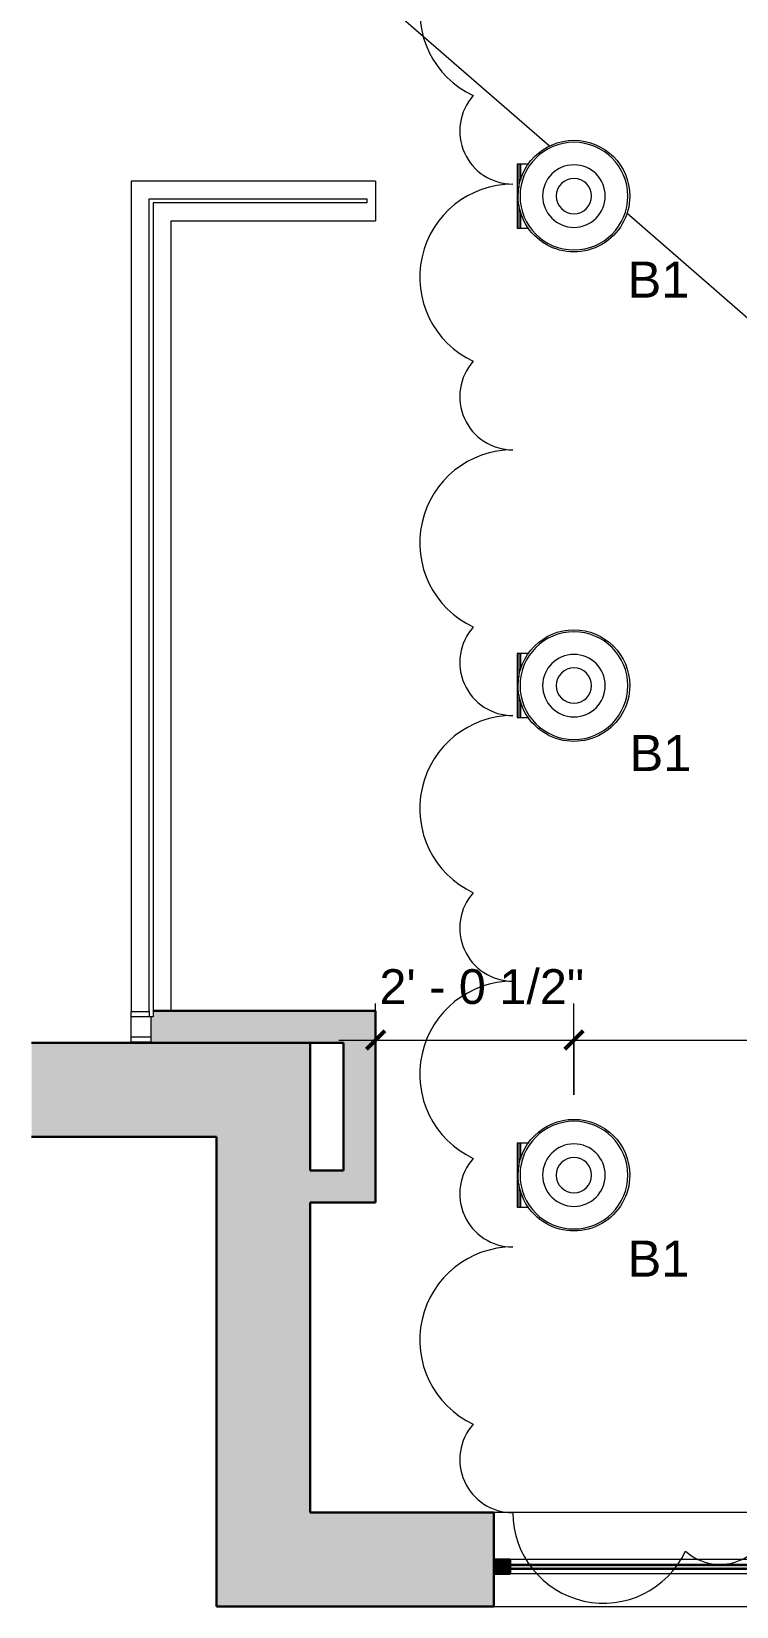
# Model space of a CAD drawing. Header units: inches. Extents: x 4387 to 7158, y 1246 to 2590.
# Drawn here: x 6857.1 to 6943.4, y 1283.3 to 1476.3 of the extents above; entities that cross this region are included whole.
import ezdxf

# ---------------------------------------------------------------- set-up
doc = ezdxf.new("R2010")
doc.units = ezdxf.units.IN
doc.header["$MEASUREMENT"] = 0
for name, color, linetype, lineweight in [('A-ANNO-DIMS', 211, 'Continuous', 9), ('A-ANNO-DIMS-48', 211, 'Continuous', 9), ('A-FLOR', 192, 'Continuous', 13), ('A-GENM', 13, 'Continuous', 9), ('A-GLAZ-CURT', 52, 'Continuous', 13), ('A-GLAZ-CWMG', 51, 'Continuous', 13), ('A-WALL', 113, 'Continuous', 13), ('A-WALL-PATT', 111, 'Continuous', 13), ('E-LITE-EQPM', 33, 'Continuous', 9), ('E-LITE-EQPM-IDEN', 33, 'Continuous', 9), ('G-ANNO-REVC', 71, 'Continuous', 9), ('I-WALL', 2, 'Continuous', 13)]:
    doc.layers.add(name, color=color, linetype=linetype, lineweight=lineweight)
doc.styles.add('Arial_1', font='arial.ttf', dxfattribs={"height": 4.425898})
doc.styles.add('Swis721 Lt BT_2', font='swissl.ttf', dxfattribs={"height": 4.257319})
doc.dimstyles.new('OTJ_-_3_32__Linear__1_2__Tolerance_1', dxfattribs={"dimscale": 12, "dimtxt": 4.5, "dimasz": 0.1875, "dimexe": 0.375, "dimexo": 0.25, "dimgap": 0.25, "dimtad": 1, "dimdec": 1, "dimrnd": 0.5, "dimzin": 3, "dimdsep": 46, "dimlunit": 4, "dimtxsty": 'Swis721 Lt BT_2', "dimblk1": 'OBLIQUE', "dimblk2": 'OBLIQUE', "dimsah": 1, "dimcen": 0.09, "dimdle": 0.375, "dimazin": 0, "dimtfac": 1, "dimtdec": 4, "dimtix": 1, "dimtmove": 0, "dimatfit": 3, "dimfxl": 1, "dimtvp": 1, "dimfrac": 2, "dimtolj": 1, "dimtzin": 0, "dimarcsym": 2})
doc.dimstyles.new('OTJ_-_3_32__Linear__1_2__Tolerance_3', dxfattribs={"dimscale": 12, "dimtxt": 4.5, "dimasz": 0.1875, "dimexe": 0.375, "dimexo": 0.25, "dimgap": 0.25, "dimtad": 1, "dimdec": 1, "dimrnd": 0.5, "dimzin": 3, "dimdsep": 46, "dimlunit": 4, "dimtxsty": 'Swis721 Lt BT_2', "dimblk1": 'OBLIQUE', "dimblk2": 'OBLIQUE', "dimsah": 1, "dimcen": 0.09, "dimdle": 0.375, "dimazin": 0, "dimtfac": 1, "dimtdec": 4, "dimtix": 1, "dimtmove": 0, "dimatfit": 3, "dimfxl": 1, "dimtvp": 1, "dimfrac": 2, "dimtolj": 1, "dimtzin": 0, "dimarcsym": 2})

# ---------------------------------------------------------------- blocks, each defined once
blk = doc.blocks.new('Rectangular Mullion - 3_ x 1 3_4_-4402381-3 - ENLARGED PLAN _ LOUNGE 1025')
at = {"layer": 'A-GLAZ-CWMG', "color": 215, "lineweight": 18}
for p, q in [((6064.46, 1289.03), (6032.46, 1289.03)), ((6064.46, 1287.28), (6032.46, 1287.28))]:
    blk.add_line(p, q, dxfattribs=at)
blk = doc.blocks.new('System Panel - Glazed-4406290-3 - ENLARGED PLAN _ LOUNGE 1025')
at = {"layer": 'A-GLAZ-CURT', "lineweight": 18}
blk.add_hatch(color=50, dxfattribs=at).paths.add_polyline_path([(16, 0.25), (-16, 0.25), (-16, -0.25), (16, -0.25)], flags=0)
at = {"layer": 'A-GLAZ-CURT', "color": 135, "lineweight": 30}
for p, q in [((-16, -0.25), (-16, 0.25)), ((-16, 0.25), (16, 0.25)), ((16, 0.25), (16, -0.25)), ((16, -0.25), (-16, -0.25))]:
    blk.add_line(p, q, dxfattribs=at)
blk = doc.blocks.new('Rectangular Mullion - 2_ x 1 3_4_-4406291-3 - ENLARGED PLAN _ LOUNGE 1025')
at = {"layer": 'A-GLAZ-CWMG', "lineweight": 18}
blk.add_hatch(color=50, dxfattribs=at).paths.add_polyline_path([(0, -0.88), (-2, -0.88), (-2, 0.88), (0, 0.88), (0, -0.25)], flags=0)
at = {"layer": 'A-GLAZ-CWMG', "color": 135, "lineweight": 30}
for p, q in [((0, 0.88), (-2, 0.88)), ((-2, 0.88), (-2, -0.88)), ((0, -0.88), (0, 0.88)), ((-2, -0.88), (0, -0.88))]:
    blk.add_line(p, q, dxfattribs=at)
blk = doc.blocks.new('L-Surface Mounted Downlight - B - DOWNLIGHT_ SURFACE MOUNTED-5054385-3 - ENLARGED PLAN _ LOUNGE 1025')
at = {"layer": 'A-GENM'}
for p, q in [((-6.96, 3.92), (-5.54, 3.92)), ((-6.96, -3.92), (-6.96, 3.92)), ((-6.7, 3.92), (-6.7, 1.07)), ((-6.54, 1.94), (-6.54, 3.92)), ((-6.7, -1.07), (-6.7, -3.92)), ((-6.54, -3.92), (-6.54, -1.94)), ((-5.54, -3.92), (-6.96, -3.92))]:
    blk.add_line(p, q, dxfattribs=at)
at = {"layer": 'E-LITE-EQPM'}
for radius in [6.6, 3.83, 2.17]:
    blk.add_circle((0, 0), radius, dxfattribs=at)
for start, end in [(360, 180), (180, 360)]:
    blk.add_arc((0, 0), 6.84, start, end, dxfattribs=at)
blk = doc.blocks.new('DIMBLOCK7-3 - ENLARGED PLAN _ LOUNGE 1025')
at = {"layer": 'A-ANNO-DIMS-48'}
for p, q in [((6923.49, 1346), (6923.49, 1357.2)), ((6983.45, 1346), (6983.45, 1357.2)), ((6918.99, 1352.7), (6983.45, 1352.7)), ((6923.49, 1352.7), (6923.49, 1346)), ((6983.45, 1352.7), (6983.45, 1346))]:
    blk.add_line(p, q, dxfattribs=at)
at = {"layer": 'A-ANNO-DIMS-48', "lineweight": 50}
for p, q in [((6923.49, 1352.7), (6924.62, 1353.83)), ((6983.45, 1352.7), (6984.57, 1353.83)), ((6923.49, 1352.7), (6922.37, 1351.58)), ((6983.45, 1352.7), (6982.32, 1351.58))]:
    blk.add_line(p, q, dxfattribs=at)
at = {"layer": 'A-ANNO-DIMS-48', "color": 0, "insert": (6946.58, 1361.39), "char_height": 4.257, "width": 16.5429, "attachment_point": 1, "line_spacing_factor": 1.00667, "style": 'Swis721 Lt BT_2'}
blk.add_mtext('5\' - 0"', dxfattribs=at)
blk = doc.blocks.new('_Oblique')
at = {"color": 0, "linetype": 'ByBlock', "lineweight": -2}
blk.add_line((-0.5, -0.5), (0.5, 0.5), dxfattribs=at)
blk = doc.blocks.new('DIMBLOCK10-3 - ENLARGED PLAN _ LOUNGE 1025')
at = {"layer": 'A-ANNO-DIMS-48'}
for p, q in [((6899.2, 1351.29), (6899.2, 1357.2)), ((6923.49, 1346), (6923.49, 1357.2)), ((6894.7, 1352.7), (6927.99, 1352.7)), ((6899.2, 1352.7), (6899.2, 1351.29)), ((6923.49, 1352.7), (6923.49, 1346))]:
    blk.add_line(p, q, dxfattribs=at)
at = {"layer": 'A-ANNO-DIMS-48', "lineweight": 50}
for p, q in [((6899.2, 1352.7), (6900.32, 1353.83)), ((6923.49, 1352.7), (6924.62, 1353.83)), ((6899.2, 1352.7), (6898.07, 1351.58)), ((6923.49, 1352.7), (6922.37, 1351.58))]:
    blk.add_line(p, q, dxfattribs=at)
at = {"layer": 'A-ANNO-DIMS-48', "color": 0, "insert": (6899.67, 1361.39), "char_height": 4.2573, "width": 28.0286, "attachment_point": 1, "line_spacing_factor": 1.00667, "style": 'Swis721 Lt BT_2'}
blk.add_mtext('2\' - 0 1/2"', dxfattribs=at)
blk = doc.blocks.new('Family - ___-6309943-3 - ENLARGED PLAN _ LOUNGE 1025')
at = {"layer": 'G-ANNO-REVC'}
for centre, radius, start, end in [((6032.77, 1478.78), 11.4, 90, 244.7912), ((6032.77, 1464.13), 6.51, 138.1897, 270), ((6032.77, 1446.22), 11.4, 90, 244.7912), ((6032.77, 1431.56), 6.51, 138.1897, 270), ((6032.77, 1413.65), 11.4, 90, 244.7912), ((6032.77, 1398.99), 6.51, 138.1897, 270), ((6032.77, 1381.08), 11.4, 90, 244.7912), ((6032.77, 1366.43), 6.51, 138.1897, 270), ((6032.77, 1348.52), 11.4, 90, 244.7912), ((6032.77, 1333.86), 6.51, 138.1897, 270), ((6032.77, 1315.95), 11.4, 90, 244.7912), ((6032.77, 1301.29), 6.51, 138.1897, 270), ((6043.87, 1294.78), 11.1, 180, 334.7912), ((6058.14, 1294.78), 6.34, 228.1897, 0)]:
    blk.add_arc(centre, radius, start, end, dxfattribs=at)

msp = doc.modelspace()

# ---------------------------------------------------------------- hatches: boundary and pattern name
at = {"layer": 'A-WALL-PATT', "lineweight": 9}
for points in [[(6895.27, 1352.35), (6895.27, 1356.28), (6871.95, 1356.28), (6871.95, 1355.56), (6871.7, 1355.55), (6871.7, 1352.36), (6891.29, 1352.35)], [(6895.27, 1336.71), (6899.2, 1336.71), (6899.2, 1356.28), (6895.27, 1356.28), (6895.27, 1340.86)], [(6879.7, 1340.86), (6879.7, 1352.36), (6857.06, 1352.36), (6857.06, 1340.86)], [(6891.2, 1294.78), (6891.2, 1352.36), (6879.7, 1352.36), (6879.7, 1294.78)], [(6895.27, 1332.78), (6899.2, 1332.78), (6899.2, 1336.71), (6891.2, 1336.71), (6891.2, 1332.78)]]:
    msp.add_hatch(color=7, dxfattribs=at).paths.add_polyline_path(points, flags=0)
h = msp.add_hatch(color=7, dxfattribs=at)
h.paths.add_polyline_path([(7129.2, 1283.28), (7146.7, 1283.28), (7146.7, 1294.78), (7124.7, 1294.78), (7124.7, 1283.28)], flags=0)
h.paths.add_polyline_path([(7055.2, 1283.28), (7088.7, 1283.28), (7088.7, 1294.78), (7055.2, 1294.78), (7055.2, 1284.13)], flags=0)
h.paths.add_polyline_path([(6949.7, 1283.28), (6983.2, 1283.28), (6983.2, 1294.78), (6949.7, 1294.78)], flags=0)
h.paths.add_polyline_path([(6879.7, 1283.28), (6913.7, 1283.28), (6913.7, 1294.78), (6879.7, 1294.78)], flags=0)

# ---------------------------------------------------------------- linework, layer by layer
at = {"layer": 'A-FLOR', "lineweight": 18}
for p, q in [((6920.5, 1462.26), (6865.71, 1509.89)), ((6960.43, 1427.55), (6929.96, 1454.04))]:
    msp.add_line(p, q, dxfattribs=at)
at = {"layer": 'A-WALL', "lineweight": 18}
for p, q in [((6871.95, 1355.56), (6869.26, 1355.56)), ((6871.45, 1356.19), (6871.45, 1355.56)), ((6871.95, 1356.28), (6871.95, 1355.56)), ((6871.7, 1353.06), (6869.26, 1353.06))]:
    msp.add_line(p, q, dxfattribs=at)
at = {"layer": 'A-WALL', "color": 215, "lineweight": 18}
for p, q in [((6871.7, 1352.44), (6871.7, 1355.56)), ((6949.7, 1294.78), (6913.7, 1294.78)), ((6913.7, 1283.28), (6949.7, 1283.28))]:
    msp.add_line(p, q, dxfattribs=at)
at = {"layer": 'A-WALL', "color": 135, "lineweight": 30}
for p, q in [((6871.95, 1356.28), (6899.2, 1356.28)), ((6899.2, 1356.28), (6899.2, 1332.78)), ((6857.06, 1352.36), (6891.2, 1352.36)), ((6871.7, 1352.35), (6871.7, 1352.44)), ((6895.27, 1352.35), (6871.7, 1352.35)), ((6891.2, 1352.36), (6891.2, 1336.71)), ((6895.27, 1336.71), (6895.27, 1352.35)), ((6879.7, 1340.86), (6857.06, 1340.86)), ((6879.7, 1283.28), (6879.7, 1340.86)), ((6891.2, 1336.71), (6895.27, 1336.71)), ((6891.2, 1332.78), (6891.2, 1294.78)), ((6899.2, 1332.78), (6891.2, 1332.78)), ((6891.2, 1294.78), (6913.7, 1294.78)), ((6913.7, 1294.78), (6913.7, 1283.28)), ((6913.7, 1283.28), (6879.7, 1283.28))]:
    msp.add_line(p, q, dxfattribs=at)
at = {"layer": 'I-WALL', "lineweight": 9}
for p, q in [((6869.26, 1458), (6869.26, 1356.19)), ((6899.2, 1458), (6869.26, 1458)), ((6899.2, 1458), (6899.2, 1453.13)), ((6874.14, 1356.28), (6874.14, 1453.13)), ((6874.14, 1453.13), (6899.2, 1453.13))]:
    msp.add_line(p, q, dxfattribs=at)
at = {"layer": 'I-WALL', "lineweight": 18}
for p, q in [((6871.45, 1455.81), (6898.14, 1455.81)), ((6871.45, 1356.19), (6871.45, 1455.81)), ((6898.14, 1455.81), (6898.14, 1455.31)), ((6898.14, 1455.31), (6871.95, 1455.31)), ((6871.95, 1455.31), (6871.95, 1356.28)), ((6869.26, 1356.19), (6871.45, 1356.19)), ((6869.26, 1352.44), (6869.26, 1356.19)), ((6871.7, 1352.44), (6869.26, 1352.44))]:
    msp.add_line(p, q, dxfattribs=at)

# ---------------------------------------------------------------- block references
at = {"layer": 'A-GLAZ-CURT', "color": 215, "lineweight": 18, "rotation": 180}
msp.add_blockref('System Panel - Glazed-4406290-3 - ENLARGED PLAN _ LOUNGE 1025', (6931.7, 1288.15), dxfattribs=at)
at = {"layer": 'A-GLAZ-CWMG', "color": 215, "lineweight": 18, "extrusion": (0, 0, -1)}
msp.add_blockref('Rectangular Mullion - 2_ x 1 3_4_-4406291-3 - ENLARGED PLAN _ LOUNGE 1025', (-6913.7, 1288.15), dxfattribs=at)
at = {"layer": 'A-GLAZ-CWMG', "color": 215, "lineweight": 18}
msp.add_blockref('Rectangular Mullion - 3_ x 1 3_4_-4402381-3 - ENLARGED PLAN _ LOUNGE 1025', (883.24, 0), dxfattribs=at)
at = {"layer": 'E-LITE-EQPM', "extrusion": (0, 0, -1), "rotation": 180}
for p in [(-6923.49, 1456.15), (-6923.49, 1396.15), (-6923.49, 1336.15)]:
    msp.add_blockref('L-Surface Mounted Downlight - B - DOWNLIGHT_ SURFACE MOUNTED-5054385-3 - ENLARGED PLAN _ LOUNGE 1025', p, dxfattribs=at)
at = {"layer": 'G-ANNO-REVC'}
msp.add_blockref('Family - ___-6309943-3 - ENLARGED PLAN _ LOUNGE 1025', (883.24, 0), dxfattribs=at)

# ---------------------------------------------------------------- texts
at = {"layer": 'E-LITE-EQPM-IDEN', "char_height": 4.426, "width": 9.018, "attachment_point": 2, "line_spacing_factor": 0.938532, "style": 'Arial_1'}
for insert in [(6933.85, 1448.13), (6934.09, 1390.1), (6933.85, 1328.13)]:
    msp.add_mtext('B1', dxfattribs=dict(at, insert=insert))

# ---------------------------------------------------------------- dimensions: what is measured, and where the dimension line sits
at = {"layer": 'A-ANNO-DIMS'}
for base, p1, p2, dimstyle, override, picture, middle in [((6923.49, 1352.7), (6899.2, 1354.29), (6923.49, 1343), 'OTJ_-_3_32__Linear__1_2__Tolerance_3', {"dimpost": '<>', "dimfxl": 26.788656}, 'DIMBLOCK10-3 - ENLARGED PLAN _ LOUNGE 1025', (6911.34, 1358.13)), ((6983.45, 1352.7), (6923.49, 1343), (6983.45, 1343), 'OTJ_-_3_32__Linear__1_2__Tolerance_1', {"dimpost": '<>', "dimfxl": 59.958609}, 'DIMBLOCK7-3 - ENLARGED PLAN _ LOUNGE 1025', (6953.47, 1357.89))]:
    dim = msp.add_linear_dim(base=base, p1=p1, p2=p2, dimstyle=dimstyle, override=override, dxfattribs=at)
    dim.commit()
    dim.dimension.update_dxf_attribs({"geometry": picture, "text_midpoint": middle})

doc.saveas('drawing.dxf')
